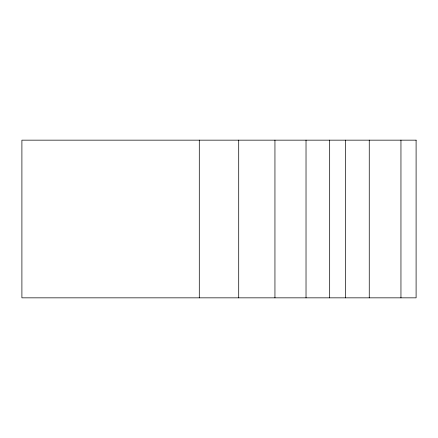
<?xml version="1.0" encoding="UTF-8"?>
<svg xmlns="http://www.w3.org/2000/svg" width="438" height="438" viewBox="0 0 438 438"><rect width="100%" height="100%" fill="white"/><g stroke="black" fill="none" stroke-linecap="round" stroke-linejoin="round"><path stroke-width="0.66" d="M400.951 140.16L400.951 297.84M369.256 140.16L369.256 297.84M345.604 140.16L345.604 297.84M329.677 140.16L329.677 297.84M306.025 140.16L306.025 297.84M274.944 140.16L274.944 297.84M238.71 140.16L238.71 297.84M199.29 140.16L199.29 297.84M416.1 140.16L21.9 140.16L21.9 297.84L416.1 297.84L416.1 140.16"/></g></svg>
